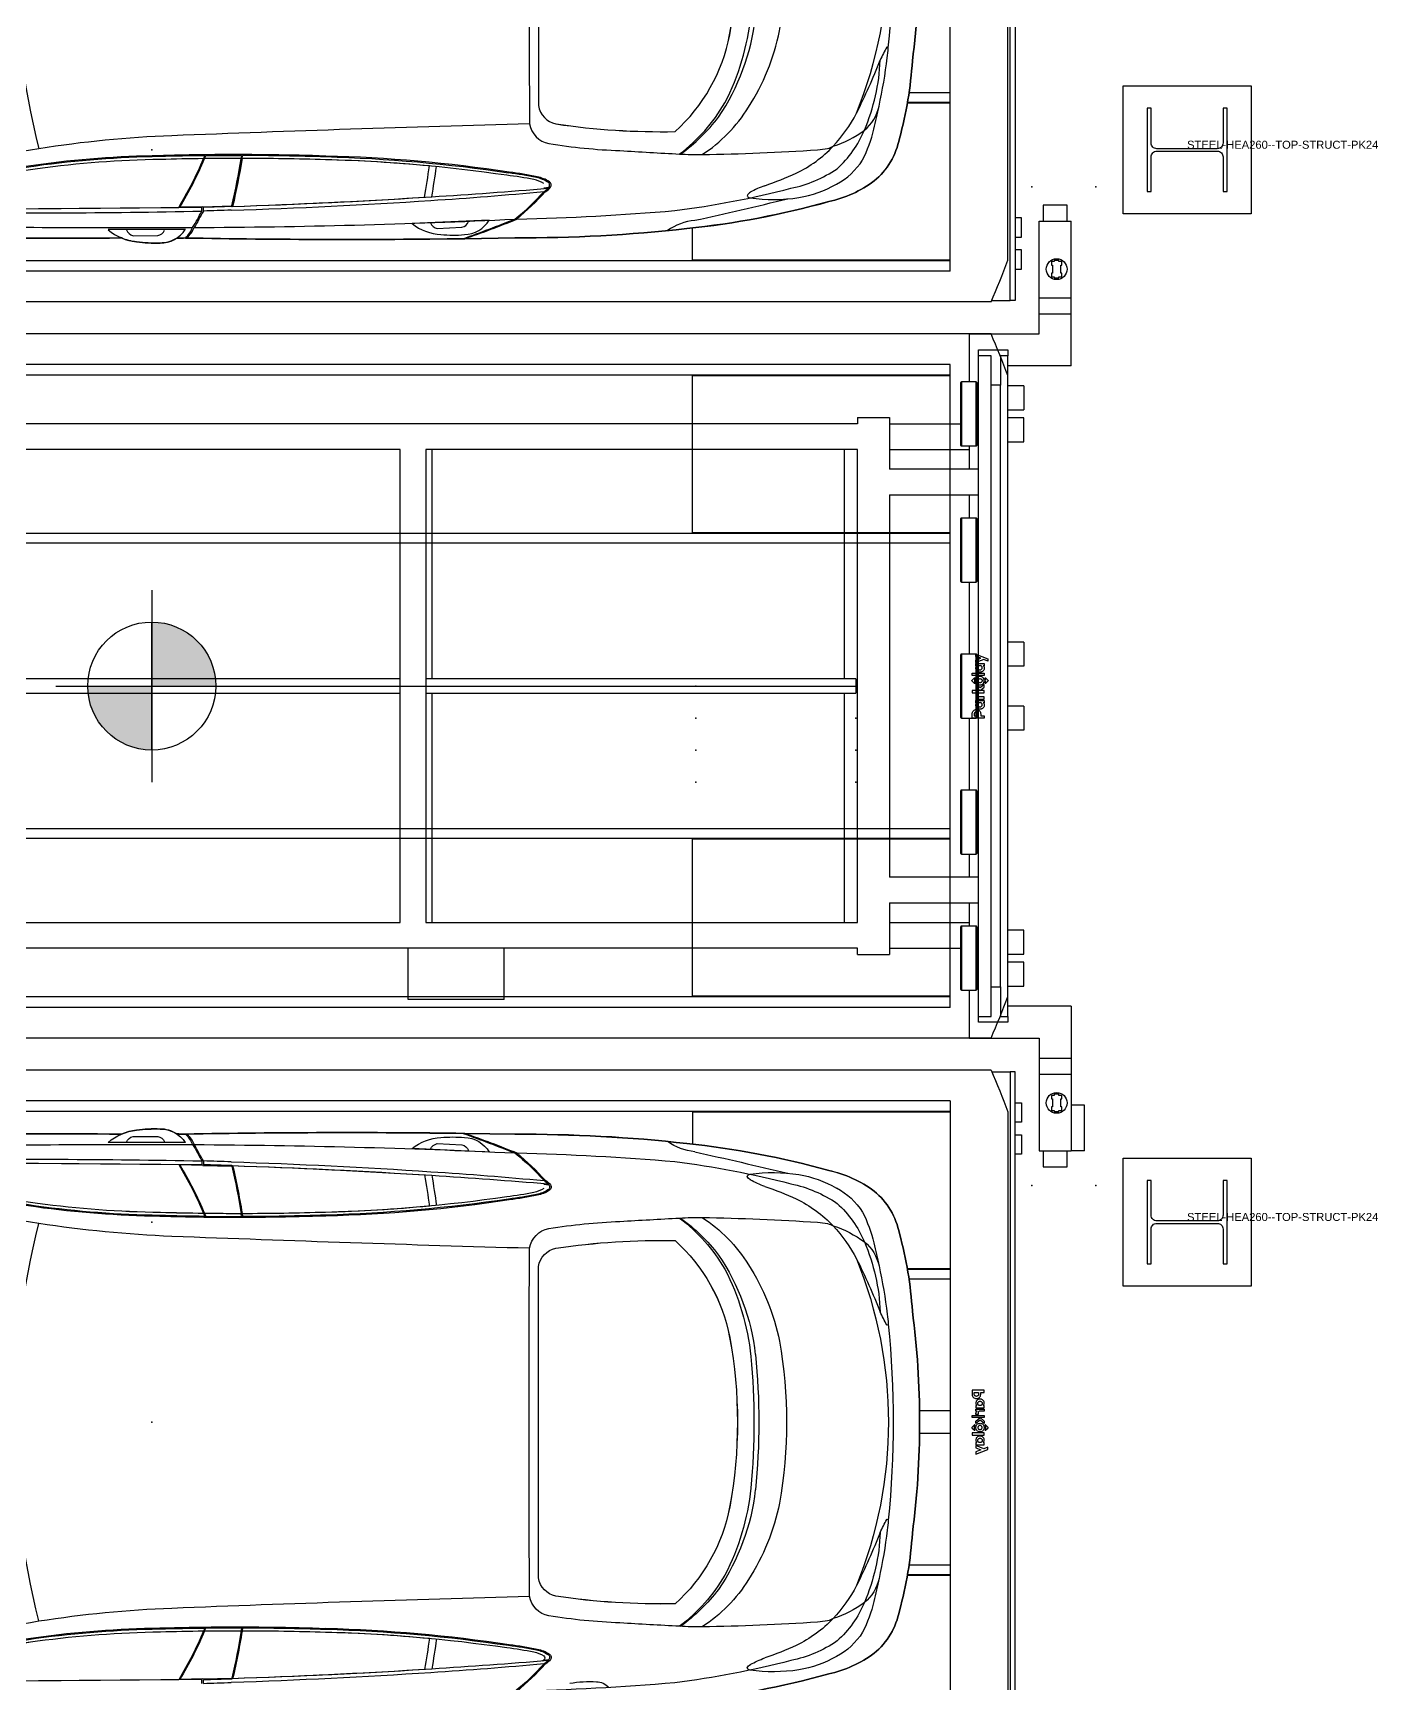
# Model space of a CAD drawing. Header units: millimetres. Extents: x 1310 to 4737, y 978 to 6132.
# Drawn here: x 3483 to 3903, y 3164 to 3679 of the extents above; entities that cross this region are included whole.
import ezdxf

# ---------------------------------------------------------------- set-up
doc = ezdxf.new("R2010")
doc.units = ezdxf.units.MM
doc.linetypes.add('PHANTOM', pattern=[12.7, 6.35, -1.27, 1.27, -1.27, 1.27, -1.27])
for name, color, linetype in [('PK24-LOGO', 7, 'Continuous'), ('PK24E', 7, 'Continuous'), ('PK24E-COMP-CAR', 7, 'Continuous'), ('PK24E-STRUCT-STEEL', 254, 'Continuous'), ('PKE24E-HIDDEN', 7, 'Continuous'), ('TEMEL', 3, 'Continuous')]:
    doc.layers.add(name, color=color, linetype=linetype)
for name, color, linetype, true_color in [('PK24E-COMP-PALLET', 132, 'Continuous', 0x00b7c8), ('PK24E-HELPER', 253, 'PHANTOM', 0xa1a1a1), ('PK24E-SYS-LIFT', 31, 'Continuous', 0xffcc5a), ('PK24E-SYS-SHELF', 31, 'Continuous', 0xffcc5a)]:
    doc.layers.add(name, color=color, linetype=linetype, true_color=true_color)
doc.styles.get("Standard").update_dxf_attribs({"font": 'arial.ttf'})

# ---------------------------------------------------------------- blocks, each defined once
blk = doc.blocks.new('STEEL-HEA260--TOP-STRUCT-PK24')
at = {"layer": 'PK24E-STRUCT-STEEL', "color": 8, "true_color": 0x808080}
blk.add_lwpolyline([(11.25, 13), (11.25, 2.175, -0.4142136), (9.45, 0.375), (-9.45, 0.375, -0.4142136), (-11.25, 2.175), (-11.25, 13), (-12.5, 13), (-12.5, -13), (-11.25, -13), (-11.25, -2.175, -0.4142136), (-9.45, -0.375), (9.45, -0.375, -0.4142136), (11.25, -2.175), (11.25, -13), (12.5, -13), (12.5, 13)], format="xyb", close=True, dxfattribs=at)
at = {"layer": 'PKE24E-HIDDEN'}
blk.add_attdef('COMP_TYPE', (0, 0.375), '', height=2.5, dxfattribs=at)
blk = doc.blocks.new('STEEL-HEA260-WPLATE-TOP-STRUCT-PK24')
at = {"layer": 'PK24E-STRUCT-STEEL', "color": 8, "true_color": 0x808080}
blk.add_lwpolyline([(-20, 20), (20, 20), (20, -20), (-20, -20)], close=True, dxfattribs=at)
blk.add_blockref('STEEL-HEA260--TOP-STRUCT-PK24', (0, 0)).add_auto_attribs({'COMP_TYPE': 'STEEL-HEA260--TOP-STRUCT-PK24'})
blk = doc.blocks.new('ELIFT-COLUMNS--TOP-COMP-PKE24')
for p in [(-306.5, 167.5), (323.5, 167.5), (-306.5, -167.5), (323.5, -167.5)]:
    blk.add_blockref('STEEL-HEA260-WPLATE-TOP-STRUCT-PK24', p)
blk = doc.blocks.new('ELIFT---TOP-COMP-PKE24')
blk.add_point((0, 0))
at = {"layer": 'PK24E-HELPER'}
for p in [(0, 167.5), (0, -167.5)]:
    blk.add_point(p, dxfattribs=at)
at = {"layer": 'PK24E-SYS-LIFT', "linetype": 'Continuous', "lineweight": 25}
for p, q in [((278.5, 150.25), (278.5, 145.25)), ((286, 150.25), (278.5, 150.25)), ((286, 145.25), (286, 150.25)), ((277.25, 121.25), (277.25, 145.25)), ((277.25, 145.25), (287.25, 145.25)), ((287.25, 121.25), (287.25, 145.25)), ((282.02, 132.62), (281.1, 132.62)), ((281.1, 132.62), (281.1, 131.52)), ((281.1, 131.52), (281.48, 131.52)), ((281.1, 128.98), (281.1, 127.88)), ((281.48, 128.98), (281.1, 128.98)), ((281.48, 131.52), (281.48, 128.98)), ((282.02, 132.95), (282.02, 132.62)), ((283.48, 132.95), (282.02, 132.95)), ((283.48, 132.62), (283.48, 132.95)), ((284.4, 132.62), (283.48, 132.62)), ((284.02, 131.52), (284.4, 131.52)), ((284.02, 128.98), (284.02, 131.52)), ((284.4, 128.98), (284.02, 128.98)), ((284.4, 131.52), (284.4, 132.62)), ((284.4, 127.88), (284.4, 128.98)), ((281.1, 127.88), (282.02, 127.88)), ((282.02, 127.88), (282.02, 127.55)), ((282.02, 127.55), (283.48, 127.55)), ((283.48, 127.88), (284.4, 127.88)), ((283.48, 127.55), (283.48, 127.88)), ((277.25, 121.25), (287.25, 121.25)), ((277.25, 116.25), (277.25, 121.25)), ((287.25, 116.25), (287.25, 121.25)), ((277.25, 116.25), (287.25, 116.25)), ((277.25, 110), (277.25, 116.25)), ((287.25, 100), (287.25, 116.25)), ((255.5, 95), (255.5, 110)), ((255.5, 110), (277.25, 110)), ((258.3, 103.22), (258.3, 105)), ((258.3, 105), (267.5, 105)), ((262.25, 103.22), (258.3, 103.22)), ((258.3, -103.22), (258.3, 103.22)), ((262.25, 94), (262.25, 103.22)), ((267.5, 103.22), (265.25, 103.22)), ((265.25, 103.22), (265.25, 94)), ((267.5, 105), (267.5, 103.22)), ((267.5, -103.22), (267.5, 103.22)), ((287.25, 100), (267.5, 100)), ((252.8, 75.2), (252.8, 94.8)), ((257.6, 95), (253, 95)), ((253, 95), (253, 75)), ((257.6, 75), (257.6, 95)), ((257.8, 94.8), (257.8, 75.2)), ((265.25, 94), (262.25, 94)), ((262.25, -94), (262.25, 94)), ((265.25, -94), (265.25, 94)), ((272.5, 93.75), (267.5, 93.75)), ((272.5, 93.75), (272.5, 86.25)), ((258.3, 88), (257.8, 88)), ((220.5, 83.9), (220.5, 81.9)), ((220.5, 83.9), (230.5, 83.9)), ((230.5, 83.9), (230.5, 67.75)), ((267.5, 86.25), (272.5, 86.25)), ((272.5, 83.75), (267.5, 83.75)), ((272.5, 76.25), (272.5, 83.75)), ((220.5, 81.9), (-220.5, 81.9)), ((230.5, 81.9), (252.8, 81.9)), ((257.8, 82), (258.3, 82)), ((77.6, 73.9), (-77.6, 73.9)), ((77.6, -73.9), (77.6, 73.9)), ((220.5, 73.9), (85.6, 73.9)), ((85.6, 73.9), (85.6, -73.9)), ((87.6, 2.25), (87.6, 73.9)), ((216.5, 2.25), (216.5, 73.9)), ((220.5, -73.9), (220.5, 73.9)), ((230.5, 73.9), (255.5, 73.9)), ((253, 75), (257.6, 75)), ((255.5, 67.75), (255.5, 75)), ((267.5, 76.25), (272.5, 76.25)), ((258.3, 67.75), (230.5, 67.75)), ((230.5, 59.75), (258.3, 59.75)), ((230.5, 59.75), (230.5, -59.75)), ((255.5, 52.5), (255.5, 59.75)), ((252.8, 32.7), (252.8, 52.3)), ((257.6, 52.5), (253, 52.5)), ((253, 52.5), (253, 32.5)), ((257.6, 32.5), (257.6, 52.5)), ((257.8, 52.3), (257.8, 32.7)), ((258.3, 45.5), (257.8, 45.5)), ((257.8, 39.5), (258.3, 39.5)), ((253, 32.5), (257.6, 32.5)), ((255.5, 10), (255.5, 32.5)), ((272.5, 13.75), (267.5, 13.75)), ((272.5, 13.75), (272.5, 6.25)), ((252.8, -9.8), (252.8, 9.8)), ((257.6, 10), (253, 10)), ((253, 10), (253, -10)), ((257.6, -10), (257.6, 10)), ((257.8, 9.8), (257.8, -9.8)), ((272.5, 6.25), (267.5, 6.25)), ((77.6, 2.25), (-77.6, 2.25)), ((220, 2.25), (85.6, 2.25)), ((220, 2.25), (220, -2.25)), ((258.3, 3), (257.8, 3)), ((-77.6, -2.25), (77.6, -2.25)), ((85.6, -2.25), (220, -2.25)), ((87.6, -73.9), (87.6, -2.25)), ((216.5, -73.9), (216.5, -2.25)), ((257.8, -3), (258.3, -3)), ((253, -10), (257.6, -10)), ((255.5, -32.5), (255.5, -10)), ((272.5, -6.25), (267.5, -6.25)), ((272.5, -6.25), (272.5, -13.75)), ((272.5, -13.75), (267.5, -13.75)), ((252.8, -52.3), (252.8, -32.7)), ((257.6, -32.5), (253, -32.5)), ((253, -32.5), (253, -52.5)), ((257.6, -52.5), (257.6, -32.5)), ((257.8, -32.7), (257.8, -52.3)), ((258.3, -39.5), (257.8, -39.5)), ((257.8, -45.5), (258.3, -45.5)), ((253, -52.5), (257.6, -52.5)), ((255.5, -59.75), (255.5, -52.5)), ((258.3, -59.75), (230.5, -59.75)), ((230.5, -67.75), (258.3, -67.75)), ((230.5, -67.75), (230.5, -83.9)), ((255.5, -75), (255.5, -67.75)), ((-77.6, -73.9), (77.6, -73.9)), ((85.6, -73.9), (220.5, -73.9)), ((230.5, -73.9), (255.5, -73.9)), ((252.8, -94.8), (252.8, -75.2)), ((257.6, -75), (253, -75)), ((253, -75), (253, -95)), ((257.6, -95), (257.6, -75)), ((257.8, -75.2), (257.8, -94.8)), ((272.5, -76.25), (267.5, -76.25)), ((272.5, -83.75), (272.5, -76.25)), ((220.5, -81.9), (-220.5, -81.9)), ((80.1, -97.9), (80.1, -81.9)), ((110.1, -97.9), (110.1, -81.9)), ((220.5, -83.9), (220.5, -81.9)), ((230.5, -81.9), (252.8, -81.9)), ((258.3, -82), (257.8, -82)), ((220.5, -83.9), (230.5, -83.9)), ((267.5, -83.75), (272.5, -83.75)), ((272.5, -86.25), (267.5, -86.25)), ((272.5, -93.75), (272.5, -86.25)), ((257.8, -88), (258.3, -88)), ((110.1, -97.9), (80.1, -97.9)), ((253, -95), (257.6, -95)), ((255.5, -110), (255.5, -95)), ((262.25, -94), (265.25, -94)), ((262.25, -103.22), (262.25, -94)), ((265.25, -94), (265.25, -103.22)), ((267.5, -93.75), (272.5, -93.75)), ((287.25, -100), (267.5, -100)), ((287.25, -100), (287.25, -116.25)), ((258.3, -105), (258.3, -103.22)), ((258.3, -103.22), (262.25, -103.22)), ((267.5, -105), (258.3, -105)), ((265.25, -103.22), (267.5, -103.22)), ((267.5, -103.22), (267.5, -105)), ((255.5, -110), (277.25, -110)), ((277.25, -110), (277.25, -116.25)), ((277.25, -116.25), (287.25, -116.25)), ((277.25, -116.25), (277.25, -121.25)), ((287.25, -116.25), (287.25, -121.25)), ((277.25, -121.25), (287.25, -121.25)), ((277.25, -121.25), (277.25, -145.25)), ((287.25, -121.25), (287.25, -145.25)), ((281.1, -127.88), (281.1, -128.98)), ((282.02, -127.88), (281.1, -127.88)), ((282.02, -127.55), (282.02, -127.88)), ((283.48, -127.55), (282.02, -127.55)), ((283.48, -127.88), (283.48, -127.55)), ((284.4, -127.88), (283.48, -127.88)), ((284.4, -128.98), (284.4, -127.88)), ((281.1, -128.98), (281.48, -128.98)), ((281.1, -131.52), (281.1, -132.62)), ((281.48, -131.52), (281.1, -131.52)), ((281.1, -132.62), (282.02, -132.62)), ((281.48, -128.98), (281.48, -131.52)), ((282.02, -132.62), (282.02, -132.95)), ((282.02, -132.95), (283.48, -132.95)), ((283.48, -132.62), (284.4, -132.62)), ((283.48, -132.95), (283.48, -132.62)), ((284.02, -128.98), (284.4, -128.98)), ((284.02, -131.52), (284.02, -128.98)), ((284.4, -131.52), (284.02, -131.52)), ((284.4, -132.62), (284.4, -131.52)), ((291.45, -131), (287.25, -131)), ((291.45, -145.25), (291.45, -131)), ((277.25, -145.25), (287.25, -145.25)), ((278.5, -145.25), (278.5, -150.25)), ((286, -150.25), (286, -145.25)), ((291.45, -145.25), (287.25, -145.25)), ((278.5, -150.25), (282.9, -150.25)), ((282.9, -150.25), (286, -150.25))]:
    blk.add_line(p, q, dxfattribs=at)
for centre in [(282.75, 130.25), (282.75, -130.25)]:
    blk.add_circle(centre, 3.25, dxfattribs=at)
for centre, start, end in [((253, 94.8), 90, 180), ((257.6, 94.8), 0, 90), ((253, 75.2), 180, 270), ((257.6, 75.2), 270, 0), ((253, 52.3), 90, 180), ((257.6, 52.3), 0, 90), ((253, 32.7), 180, 270), ((257.6, 32.7), 270, 0), ((253, 9.8), 90, 180), ((257.6, 9.8), 0, 90), ((253, -9.8), 180, 270), ((257.6, -9.8), 270, 0), ((253, -32.7), 90, 180), ((257.6, -32.7), 0, 90), ((253, -52.3), 180, 270), ((257.6, -52.3), 270, 0), ((253, -75.2), 90, 180), ((257.6, -75.2), 0, 90), ((253, -94.8), 180, 270), ((257.6, -94.8), 270, 0)]:
    blk.add_arc(centre, 0.2, start, end, dxfattribs=at)
blk.add_blockref('ELIFT-COLUMNS--TOP-COMP-PKE24', (0, 0))
blk = doc.blocks.new('LOGO----DECOR-PK24')
at = {"layer": 'PK24-LOGO'}
for p, q in [((-10, 2.13), (-8.71, 2.13)), ((-10, -1.62), (-10, 2.13)), ((-9.29, 1.47), (-9.29, 0.11)), ((-8.76, 1.47), (-9.29, 1.47)), ((-9.29, 0.11), (-8.76, 0.11)), ((-8.61, 1.46), (-8.76, 1.47)), ((-8.76, 0.11), (-8.61, 0.13)), ((-8.71, 2.13), (-8.43, 2.11)), ((-8.48, 1.42), (-8.61, 1.46)), ((-8.61, 0.13), (-8.48, 0.17)), ((-8.36, 1.35), (-8.48, 1.42)), ((-8.48, 0.17), (-8.36, 0.23)), ((-8.43, 2.11), (-8.3, 2.07)), ((-8.26, 1.27), (-8.36, 1.35)), ((-8.36, 0.23), (-8.26, 0.31)), ((-8.3, 2.07), (-8.17, 2.03)), ((-8.19, 1.17), (-8.26, 1.27)), ((-8.26, 0.31), (-8.19, 0.41)), ((-8.13, 1.05), (-8.19, 1.17)), ((-8.19, 0.41), (-8.13, 0.53)), ((-8.17, 2.03), (-7.94, 1.9)), ((-8.09, 0.93), (-8.13, 1.05)), ((-8.13, 0.53), (-8.09, 0.66)), ((-8.08, 0.79), (-8.09, 0.93)), ((-8.09, 0.66), (-8.08, 0.79)), ((-7.94, 1.9), (-7.74, 1.74)), ((-7.74, 1.74), (-7.58, 1.55)), ((-7.58, 0.04), (-7.74, -0.16)), ((-7.58, 1.55), (-7.46, 1.32)), ((-7.46, 0.27), (-7.58, 0.04)), ((-7.46, 1.32), (-7.38, 1.06)), ((-7.38, 0.52), (-7.46, 0.27)), ((-7.38, 1.06), (-7.36, 0.79)), ((-7.36, 0.79), (-7.38, 0.52)), ((-7.19, -0.02), (-7.16, 0.13)), ((-7.16, 0.13), (-7.11, 0.26)), ((-7.11, 0.26), (-6.98, 0.49)), ((-6.98, 0.49), (-6.82, 0.68)), ((-6.82, 0.68), (-6.62, 0.82)), ((-6.62, 0.82), (-6.41, 0.92)), ((-6.42, 0.06), (-6.48, -0.05)), ((-6.33, 0.17), (-6.42, 0.06)), ((-6.41, 0.92), (-6.19, 0.98)), ((-6.23, 0.25), (-6.33, 0.17)), ((-6.11, 0.31), (-6.23, 0.25)), ((-6.19, 0.98), (-5.97, 1)), ((-5.98, 0.35), (-6.11, 0.31)), ((-5.84, 0.36), (-5.98, 0.35)), ((-5.97, 1), (-5.74, 0.98)), ((-5.71, 0.35), (-5.84, 0.36)), ((-5.74, 0.98), (-5.53, 0.92)), ((-5.58, 0.31), (-5.71, 0.35)), ((-5.47, 0.24), (-5.58, 0.31)), ((-5.53, 0.92), (-5.35, 0.82)), ((-5.37, 0.16), (-5.47, 0.24)), ((-5.29, 0.06), (-5.37, 0.16)), ((-5.35, 0.82), (-5.21, 0.7)), ((-5.23, -0.06), (-5.29, 0.06)), ((-5.21, 0.7), (-5.21, 0.95)), ((-5.21, 0.95), (-4.5, 0.95)), ((-4.5, 0.95), (-4.5, -1.62)), ((-3.41, 0.95), (-4.11, 0.95)), ((-4.11, 0.95), (-4.11, -1.62)), ((-3.41, 0.53), (-3.41, 0.95)), ((-3.36, 0.62), (-3.41, 0.53)), ((-3.37, -0.03), (-3.32, 0.06)), ((-3.29, 0.71), (-3.36, 0.62)), ((-3.32, 0.06), (-3.26, 0.13)), ((-3.22, 0.78), (-3.29, 0.71)), ((-3.26, 0.13), (-3.19, 0.19)), ((-3.14, 0.84), (-3.22, 0.78)), ((-3.19, 0.19), (-3.11, 0.23)), ((-3.05, 0.89), (-3.14, 0.84)), ((-3.11, 0.23), (-3.02, 0.26)), ((-2.94, 0.92), (-3.05, 0.89)), ((-3.02, 0.26), (-2.92, 0.27)), ((-2.83, 0.94), (-2.94, 0.92)), ((-2.92, 0.27), (-2.42, 0.27)), ((-2.7, 0.95), (-2.83, 0.94)), ((-2.42, 0.95), (-2.7, 0.95)), ((-2.42, 0.27), (-2.42, 0.95)), ((-1.42, 2.13), (-2.13, 2.13)), ((-2.13, 2.13), (-2.13, -1.62)), ((-1.42, -1.62), (-1.42, 2.13)), ((-0.37, 0.95), (-1.42, -0.33)), ((-0.61, -0.33), (0.44, 0.95)), ((0.44, 0.95), (-0.37, 0.95)), ((0.44, 0.19), (0.36, -0.06)), ((0.56, 0.41), (0.44, 0.19)), ((0.72, 0.61), (0.56, 0.41)), ((0.92, 0.77), (0.72, 0.61)), ((0.77, 1.32), (0.79, 1.37)), ((0.78, 1.26), (0.77, 1.32)), ((0.81, 1.24), (0.78, 1.26)), ((0.79, 1.37), (1.61, 2.19)), ((0.85, 1.23), (0.81, 1.24)), ((0.89, 1.24), (0.85, 1.23)), ((1.07, 1.32), (0.89, 1.24)), ((1.15, 0.9), (0.92, 0.77)), ((1.27, 1.37), (1.07, 1.32)), ((1.07, -0.08), (1.13, 0.03)), ((1.13, 0.03), (1.21, 0.12)), ((1.4, 0.98), (1.15, 0.9)), ((1.21, 0.12), (1.3, 0.2)), ((1.46, 1.41), (1.27, 1.37)), ((1.3, 0.2), (1.41, 0.26)), ((1.67, 1), (1.4, 0.98)), ((1.41, 0.26), (1.54, 0.3)), ((1.67, 1.42), (1.46, 1.41)), ((1.54, 0.3), (1.67, 0.31)), ((1.61, 2.19), (1.67, 2.21)), ((1.67, 2.21), (1.73, 2.19)), ((1.87, 1.41), (1.67, 1.42)), ((1.94, 0.98), (1.67, 1)), ((1.67, 0.31), (1.8, 0.3)), ((1.73, 2.19), (2.54, 1.37)), ((1.8, 0.3), (1.92, 0.26)), ((2.07, 1.37), (1.87, 1.41)), ((1.92, 0.26), (2.03, 0.2)), ((2.19, 0.9), (1.94, 0.98)), ((2.03, 0.2), (2.13, 0.12)), ((2.26, 1.32), (2.07, 1.37)), ((2.13, 0.12), (2.2, 0.03)), ((2.41, 0.77), (2.19, 0.9)), ((2.2, 0.03), (2.26, -0.08)), ((2.45, 1.24), (2.26, 1.32)), ((2.61, 0.61), (2.41, 0.77)), ((2.48, 1.23), (2.45, 1.24)), ((2.52, 1.24), (2.48, 1.23)), ((2.55, 1.26), (2.52, 1.24)), ((2.54, 1.37), (2.57, 1.32)), ((2.57, 1.32), (2.55, 1.26)), ((2.78, 0.41), (2.61, 0.61)), ((2.9, 0.19), (2.78, 0.41)), ((2.98, -0.06), (2.9, 0.19)), ((3.31, 2.13), (4.01, 2.13)), ((3.31, -1.62), (3.31, 2.13)), ((4.01, 2.13), (4.01, -1.62)), ((4.37, -0.02), (4.4, 0.13)), ((4.4, 0.13), (4.45, 0.26)), ((4.45, 0.26), (4.58, 0.49)), ((4.58, 0.49), (4.74, 0.68)), ((4.74, 0.68), (4.93, 0.82)), ((4.93, 0.82), (5.15, 0.92)), ((5.14, 0.06), (5.08, -0.05)), ((5.23, 0.17), (5.14, 0.06)), ((5.15, 0.92), (5.37, 0.98)), ((5.33, 0.25), (5.23, 0.17)), ((5.45, 0.31), (5.33, 0.25)), ((5.37, 0.98), (5.59, 1)), ((5.58, 0.35), (5.45, 0.31)), ((5.72, 0.36), (5.58, 0.35)), ((5.59, 1), (5.82, 0.98)), ((5.85, 0.35), (5.72, 0.36)), ((5.82, 0.98), (6.03, 0.92)), ((5.98, 0.31), (5.85, 0.35)), ((6.09, 0.24), (5.98, 0.31)), ((6.03, 0.92), (6.21, 0.82)), ((6.19, 0.16), (6.09, 0.24)), ((6.27, 0.06), (6.19, 0.16)), ((6.21, 0.82), (6.35, 0.7)), ((6.32, -0.06), (6.27, 0.06)), ((6.35, 0.7), (6.35, 0.95)), ((6.35, 0.95), (7.06, 0.95)), ((7.06, 0.95), (7.06, -1.62)), ((8.33, -1.51), (7.31, 0.95)), ((7.31, 0.95), (8.05, 0.95)), ((8.05, 0.95), (8.68, -0.63)), ((10, 0.95), (8.51, -2.81)), ((8.68, -0.63), (9.27, 0.95)), ((9.27, 0.95), (10, 0.95)), ((-9.29, -1.62), (-10, -1.62)), ((-8.71, -0.55), (-9.29, -0.55)), ((-9.29, -0.55), (-9.29, -1.62)), ((-8.43, -0.52), (-8.71, -0.55)), ((-8.3, -0.49), (-8.43, -0.52)), ((-8.17, -0.44), (-8.3, -0.49)), ((-7.94, -0.32), (-8.17, -0.44)), ((-7.74, -0.16), (-7.94, -0.32)), ((-7.22, -0.33), (-7.21, -0.17)), ((-7.21, -0.5), (-7.22, -0.33)), ((-7.21, -0.17), (-7.19, -0.02)), ((-7.19, -0.65), (-7.21, -0.5)), ((-7.16, -0.79), (-7.19, -0.65)), ((-7.1, -0.92), (-7.16, -0.79)), ((-6.97, -1.15), (-7.1, -0.92)), ((-6.81, -1.34), (-6.97, -1.15)), ((-6.62, -1.48), (-6.81, -1.34)), ((-6.41, -1.59), (-6.62, -1.48)), ((-6.52, -0.18), (-6.53, -0.33)), ((-6.53, -0.33), (-6.52, -0.47)), ((-6.48, -0.05), (-6.52, -0.18)), ((-6.52, -0.47), (-6.48, -0.6)), ((-6.48, -0.6), (-6.42, -0.72)), ((-6.42, -0.72), (-6.33, -0.82)), ((-6.19, -1.65), (-6.41, -1.59)), ((-6.33, -0.82), (-6.23, -0.9)), ((-6.23, -0.9), (-6.11, -0.97)), ((-5.98, -1.67), (-6.19, -1.65)), ((-6.11, -0.97), (-5.98, -1.01)), ((-5.98, -1.01), (-5.84, -1.02)), ((-5.74, -1.65), (-5.98, -1.67)), ((-5.84, -1.02), (-5.71, -1.01)), ((-5.53, -1.57), (-5.74, -1.65)), ((-5.71, -1.01), (-5.58, -0.97)), ((-5.58, -0.97), (-5.47, -0.9)), ((-5.35, -1.47), (-5.53, -1.57)), ((-5.47, -0.9), (-5.37, -0.82)), ((-5.37, -0.82), (-5.29, -0.72)), ((-5.21, -1.33), (-5.35, -1.47)), ((-5.29, -0.72), (-5.23, -0.6)), ((-5.2, -0.19), (-5.23, -0.06)), ((-5.23, -0.6), (-5.2, -0.47)), ((-5.21, -1.62), (-5.21, -1.33)), ((-5.21, -1.33), (-5.21, -1.33)), ((-4.5, -1.62), (-5.21, -1.62)), ((-5.19, -0.33), (-5.2, -0.19)), ((-5.2, -0.47), (-5.19, -0.33)), ((-4.11, -1.62), (-3.41, -1.62)), ((-3.41, -0.21), (-3.4, -0.12)), ((-3.41, -1.62), (-3.41, -0.21)), ((-3.4, -0.12), (-3.37, -0.03)), ((-2.13, -1.62), (-1.42, -1.62)), ((-1.42, -0.33), (-0.37, -1.62)), ((0.44, -1.62), (-0.61, -0.33)), ((-0.37, -1.62), (0.44, -1.62)), ((0.36, -0.06), (0.33, -0.33)), ((0.33, -0.33), (0.36, -0.6)), ((0.36, -0.6), (0.44, -0.85)), ((0.44, -0.85), (0.56, -1.08)), ((0.56, -1.08), (0.72, -1.28)), ((0.72, -1.28), (0.92, -1.44)), ((0.77, -1.98), (0.78, -1.93)), ((0.79, -2.04), (0.77, -1.98)), ((0.78, -1.93), (0.81, -1.9)), ((1.61, -2.85), (0.79, -2.04)), ((0.81, -1.9), (0.85, -1.89)), ((0.85, -1.89), (0.89, -1.9)), ((0.89, -1.9), (1.07, -1.98)), ((0.92, -1.44), (1.15, -1.56)), ((1.02, -0.33), (1.03, -0.2)), ((1.03, -0.46), (1.02, -0.33)), ((1.03, -0.2), (1.07, -0.08)), ((1.07, -0.59), (1.03, -0.46)), ((1.13, -0.7), (1.07, -0.59)), ((1.07, -1.98), (1.27, -2.04)), ((1.21, -0.79), (1.13, -0.7)), ((1.15, -1.56), (1.4, -1.64)), ((1.3, -0.87), (1.21, -0.79)), ((1.27, -2.04), (1.46, -2.07)), ((1.41, -0.93), (1.3, -0.87)), ((1.4, -1.64), (1.67, -1.67)), ((1.54, -0.97), (1.41, -0.93)), ((1.46, -2.07), (1.67, -2.09)), ((1.67, -0.98), (1.54, -0.97)), ((1.67, -2.88), (1.61, -2.85)), ((1.8, -0.97), (1.67, -0.98)), ((1.67, -1.67), (1.94, -1.64)), ((1.67, -2.09), (1.87, -2.07)), ((1.73, -2.85), (1.67, -2.88)), ((2.54, -2.04), (1.73, -2.85)), ((1.92, -0.93), (1.8, -0.97)), ((1.87, -2.07), (2.07, -2.04)), ((2.03, -0.87), (1.92, -0.93)), ((1.94, -1.64), (2.19, -1.56)), ((2.13, -0.79), (2.03, -0.87)), ((2.07, -2.04), (2.26, -1.98)), ((2.2, -0.7), (2.13, -0.79)), ((2.19, -1.56), (2.41, -1.44)), ((2.26, -0.59), (2.2, -0.7)), ((2.26, -0.08), (2.3, -0.2)), ((2.3, -0.46), (2.26, -0.59)), ((2.26, -1.98), (2.45, -1.9)), ((2.3, -0.2), (2.31, -0.33)), ((2.31, -0.33), (2.3, -0.46)), ((2.41, -1.44), (2.61, -1.28)), ((2.45, -1.9), (2.48, -1.89)), ((2.48, -1.89), (2.52, -1.9)), ((2.52, -1.9), (2.55, -1.93)), ((2.57, -1.98), (2.54, -2.04)), ((2.55, -1.93), (2.57, -1.98)), ((2.61, -1.28), (2.78, -1.08)), ((2.78, -1.08), (2.9, -0.85)), ((2.9, -0.85), (2.98, -0.6)), ((3, -0.33), (2.98, -0.06)), ((2.98, -0.6), (3, -0.33)), ((4.01, -1.62), (3.31, -1.62)), ((4.34, -0.17), (4.37, -0.02)), ((4.34, -0.33), (4.34, -0.17)), ((4.34, -0.5), (4.34, -0.33)), ((4.37, -0.65), (4.34, -0.5)), ((4.4, -0.79), (4.37, -0.65)), ((4.46, -0.92), (4.4, -0.79)), ((4.59, -1.15), (4.46, -0.92)), ((4.75, -1.34), (4.59, -1.15)), ((4.94, -1.48), (4.75, -1.34)), ((5.15, -1.59), (4.94, -1.48)), ((5.04, -0.18), (5.03, -0.33)), ((5.03, -0.33), (5.04, -0.47)), ((5.08, -0.05), (5.04, -0.18)), ((5.04, -0.47), (5.08, -0.6)), ((5.08, -0.6), (5.14, -0.72)), ((5.14, -0.72), (5.23, -0.82)), ((5.37, -1.65), (5.15, -1.59)), ((5.23, -0.82), (5.33, -0.9)), ((5.33, -0.9), (5.45, -0.97)), ((5.58, -1.67), (5.37, -1.65)), ((5.45, -0.97), (5.58, -1.01)), ((5.58, -1.01), (5.72, -1.02)), ((5.81, -1.65), (5.58, -1.67)), ((5.72, -1.02), (5.85, -1.01)), ((6.03, -1.57), (5.81, -1.65)), ((5.85, -1.01), (5.98, -0.97)), ((5.98, -0.97), (6.09, -0.9)), ((6.21, -1.47), (6.03, -1.57)), ((6.09, -0.9), (6.19, -0.82)), ((6.19, -0.82), (6.27, -0.72)), ((6.35, -1.33), (6.21, -1.47)), ((6.27, -0.72), (6.32, -0.6)), ((6.36, -0.19), (6.32, -0.06)), ((6.32, -0.6), (6.36, -0.47)), ((6.35, -1.62), (6.35, -1.33)), ((6.35, -1.33), (6.35, -1.33)), ((7.06, -1.62), (6.35, -1.62)), ((6.37, -0.33), (6.36, -0.19)), ((6.36, -0.47), (6.37, -0.33)), ((7.8, -2.81), (8.33, -1.51)), ((8.51, -2.81), (7.8, -2.81))]:
    blk.add_line(p, q, dxfattribs=at)
blk = doc.blocks.new('*U7')
at = {"layer": 'PK24E-COMP-PALLET'}
for p, q in [((262.27, 110), (-262.27, 110)), ((249.45, 100.42), (-249.45, 100.42)), ((249.45, -100.42), (249.45, 100.42)), ((249.45, 97.11), (-249.45, 97.11)), ((168.92, 47.89), (168.92, 96.89)), ((249.45, 96.89), (168.92, 96.89)), ((267.5, -96.99), (267.5, 96.99)), ((249.45, 47.67), (-249.45, 47.67)), ((249.45, 47.89), (168.92, 47.89)), ((249.45, 44.65), (-249.45, 44.65)), ((249.45, -44.65), (-249.45, -44.65)), ((249.45, -47.67), (-249.45, -47.67)), ((168.92, -96.89), (168.92, -47.89)), ((249.45, -47.89), (168.92, -47.89)), ((249.45, -97.11), (-249.45, -97.11)), ((249.45, -96.89), (168.92, -96.89)), ((249.45, -100.42), (-249.45, -100.42)), ((262.27, -110), (-262.27, -110))]:
    blk.add_line(p, q, dxfattribs=at)
for start, end in [(20.4566, 23.3531), (336.6469, 339.5434)]:
    blk.add_arc((7.5, 0), 277.5, start, end, dxfattribs=at)
at = {"layer": 'PK24E-HELPER'}
blk.add_point((0, 0), dxfattribs=at)
at = {"linetype": 'Continuous', "rotation": 90}
blk.add_blockref('LOGO----DECOR-PK24', (258.48, 0), dxfattribs=at)
blk = doc.blocks.new('ELIFT---TOP-SYS-PKE24')
blk.add_blockref('ELIFT---TOP-COMP-PKE24', (0, 0))
at = {"layer": 'PK24E'}
blk.add_blockref('*U7', (0, 0), dxfattribs=at)
blk = doc.blocks.new('SEDAN---TOP-COMP-PKE24')
at = {"layer": 'PK24E-COMP-CAR'}
for p, q in [((15.63, 80.44), (-65.09, 81.1)), ((16.01, 80.23), (8.78, 80.42)), ((15.63, 81.62), (15.63, 80.46)), ((16.01, 80.23), (25.03, 79.95)), ((16.15, 81.61), (16.15, 80.46)), ((122.48, 74.33), (122.11, 74.63)), ((122.48, 74.33), (124.09, 74.18)), ((123.8, 74.5), (124.09, 74.18)), ((16.52, 65.21), (16.91, 64.26)), ((16.91, 64.26), (28.03, 64.26)), ((28.03, 64.26), (27.9, 65.14)), ((120.81, 48.65), (120.81, -48.65)), ((16.52, -65.21), (16.91, -64.26)), ((16.91, -64.26), (28.03, -64.26)), ((28.03, -64.26), (27.9, -65.14)), ((122.48, -74.33), (124.09, -74.18)), ((123.8, -74.5), (124.09, -74.18)), ((15.63, -80.44), (-65.09, -81.1)), ((16.01, -80.23), (8.78, -80.42)), ((15.63, -81.62), (15.63, -80.46)), ((16.01, -80.23), (25.03, -79.95)), ((16.15, -81.61), (16.15, -80.46)), ((10.5, -87.37), (-13.63, -87.41)), ((105.43, -84.4), (81.33, -85.52)), ((89.22, -87.05), (96.9, -86.66)), ((-5.82, -89.3), (1.87, -89.25)), ((97.78, -90.23), (113.41, -89.96))]:
    blk.add_line(p, q, dxfattribs=at)
blk.add_lwpolyline([(167.21, 87.06, -0.042052), (211.54, 78.64, -0.105095), (225.75, 72.2, -0.171896), (233.64, 58.91, -0.050927), (237.67, 34.67, -0.065564), (237.67, -34.67, -0.050927), (233.64, -58.91, -0.171896), (225.75, -72.2, -0.105095), (211.54, -78.64, -0.042052), (167.21, -87.06, -0.029408), (113.41, -89.96), (97.78, -90.23, -0.008053), (10.57, -90.02, -0.000309), (7.83, -90.05, -0.150488), (2.6, -91.59, -0.044865), (-4.76, -91.22, -0.077763), (-9.49, -90.01, -0.007742), (-69.33, -89.64)], format="xyb", dxfattribs=at)
for points in [[(-65.09, 81.1), (-73.22, 80.95), (-70.53, 74.32, 0.014822), (-35.67, 68.36, 0.030043), (2.71, 65.49, 0.004063), (16.22, 65.21, 0.035411), (8.42, 80.5)], [(25.28, 80.15, -0.016235), (28.25, 65.14, 0.00745), (54.29, 65.56, 0.017199), (86.77, 67.51, 0.008624), (85.26, 77.28, 0.007485)], [(126.3, 54.38, 0.304088), (120.81, 48.65), (120.81, -48.65, 0.304088), (126.3, -54.38, 0.041268), (163.52, -56.77, 0.163886), (180.58, -26.5, 0.091893), (180.58, 26.5, 0.163886), (163.52, 56.77, 0.041268)], [(-35.67, -68.36, 0.014822), (-70.53, -74.32), (-73.22, -80.95), (-65.09, -81.1), (8.42, -80.5, 0.035411), (16.22, -65.21, 0.004063), (2.71, -65.49, 0.030043)], [(28.25, -65.14, -0.016235), (25.28, -80.15, 0.007485), (85.26, -77.28, 0.008624), (86.77, -67.51, 0.017199), (54.29, -65.56, 0.00745)]]:
    blk.add_lwpolyline(points, format="xyb", close=True, dxfattribs=at)
for centre, radius, start, end in [((69.93, 29.14), 70.13, 41.3553, 51.6379), ((94.27, -735.78), 820.14, 85.15985, 88.61477), ((53.37, 12.12), 94.18, 42.3548, 49.8521), ((138.88, 86.15), 5.07, 270.5498, 320.3005), ((139.42, -180.22), 268.73, 74.431, 84.063), ((-95.53, 17.86), 121.37, 22.4976, 31.0717), ((-95.23, 17.86), 121.37, 22.9596, 31.0262), ((114.29, 3096.19), 3016.18, 268.13548, 268.30047), ((47.02, 862.9), 783.05, 267.74093, 268.38698), ((-33.65, -1742.8), 1825.08, 86.20281, 88.16358), ((-40.59, -1924.38), 2005.61, 86.33841, 88.1264), ((-204.64, 26.99), 235.7, 9.3153, 12.9871), ((-204.34, 26.99), 235.7, 9.0956, 13.0385), ((19.59, -1003.28), 1083.66, 84.54654, 86.42201), ((136.82, 117.13), 36.11, 260.1145, 273.3493), ((126.83, -208.42), 292.15, 75.5537, 82.7962), ((187.48, 75.5), 2.05, 104.9203, 126.3831), ((194.18, 25.29), 52.7, 81.2711, 97.8931), ((196.47, 42.86), 34.98, 60.0524, 80.5948), ((203.48, 42), 37.52, 53.5971, 77.5949), ((48.2, 656.1), 594.88, 257.06162, 261.83817), ((50.14, 668.51), 607.14, 257.16578, 261.83301), ((47.41, 659.23), 596.69, 257.46559, 261.99639), ((-197.26, 28.6), 286.68, 7.7985, 9.7757), ((-192.67, 28.85), 284.29, 7.8575, 9.7787), ((-42.72, -1961.75), 2043.04, 85.32494, 86.34579), ((117.61, 80.7), 9.1, 281.3583, 302.3899), ((118.02, 81.66), 10.75, 281.5451, 302.4414), ((118.64, 80.77), 10.03, 280.3524, 303.9003), ((121.98, 73.67), 0.827, 307.5335, 52.783), ((118.65, 69.33), 7.29, 45.0659, 57.3941), ((119.22, 69.61), 7.04, 39.9295, 57.8756), ((123.26, 73.51), 1.07, 299.4491, 38.8727), ((123.66, 73.47), 1.17, 299.3514, 34.4026), ((186.57, 76.77), 0.494, 129.2513, 176.9497), ((187.85, 77.41), 1.87, 199.2077, 244.3684), ((200.54, 99.37), 27.23, 240.2717, 250.7282), ((156.6, -28.17), 107.67, 65.4151, 71.057), ((191.31, 34.66), 40.71, 55.877, 78.0896), ((204.14, 54.36), 21.21, 32.1506, 62.5032), ((210.94, 54.42), 23.14, 11.2056, 50.22), ((209.43, 1589.03), 1546.4, 259.32932, 260.89545), ((7.17, 381.59), 317.33, 262.1349, 269.1704), ((7.21, 382.52), 317.96, 262.1703, 269.1694), ((7.37, 386.04), 320.58, 262.2841, 269.1673), ((42.27, 538.54), 473.13, 271.4558, 278.3489), ((40.47, 551.19), 486.69, 271.641, 278.3926), ((43.18, 517.82), 453.56, 271.423, 278.6866), ((98.54, 174.84), 105.16, 276.7852, 281.4395), ((98.59, 175.86), 106.94, 276.9364, 281.6426), ((98.5, 176.78), 108.13, 277.0023, 281.7071), ((184.17, 33.83), 39.83, 43.7152, 64.3709), ((191.91, 43.6), 33.28, 22.4936, 48.0772), ((210.31, 0), 253.31, 165.808, 194.192), ((20.7, 421.08), 363.31, 261.1383, 267.7269), ((26.5, 878.44), 814.5, 268.31692, 269.60026), ((26.62, 883.44), 819.2, 268.31952, 269.29918), ((26.97, 896.69), 831.55, 268.32799, 269.25734), ((26.97, 896.69), 831.55, 269.27979, 269.55469), ((27.03, 939.01), 873.87, 269.57288, 270.05711), ((26.45, 924.83), 860.88, 269.62504, 271.86362), ((27.03, 939.01), 873.87, 270.07421, 271.78768), ((26.62, 925.75), 861.51, 270.11773, 271.848), ((154.02, -128.07), 190.95, 92.3174, 99.017), ((250.68, -1623.18), 1689.13, 92.90937, 93.54287), ((170.81, -28.86), 92.82, 89.2731, 93.6198), ((131.82, 20.25), 54.69, 30.2777, 52.7207), ((131.89, 17.61), 56.95, 37.4412, 54.1701), ((161.23, -630.98), 695.01, 86.13621, 89.11285), ((146.89, 24.97), 46.36, 31.4915, 57.2212), ((205.84, 33.15), 29.38, 79.4948, 85.6599), ((209.09, 54.07), 8.25, 62.0609, 75.2343), ((185.1, 46.71), 41.56, 12.9085, 27.0964), ((396.89, 10097.96), 10047.5, 267.772041, 268.409436), ((125.55, 53), 7.66, 100.9038, 169.9775), ((159.36, -169.54), 226.34, 88.9472, 98.3998), ((127.12, 16.32), 54.42, 10.7856, 48.0145), ((202.54, 29.3), 33.7, 53.3329, 71.9981), ((176.71, 28.17), 49.14, 27.7511, 42.4711), ((116.96, 27.06), 120.95, 3.6064, 15.2679), ((38507.92, 0), 38389.96, 179.918916, 180.081084), ((127.83, 47.42), 7.13, 102.4032, 170.0587), ((119.54, 13.27), 69.51, 6.5279, 34.0955), ((214.75, 46.36), 12.73, 11.1246, 51.5606), ((165.67, 31.9), 62.01, 2.3622, 23.2046), ((73.91, 17.65), 156.47, 11.4902, 14.1867), ((111.67, 12.78), 75.95, 5.882, 27.4799), ((127.86, 11.49), 69.65, 11.4325, 32.7677), ((94.81, 0), 135.38, 337.8449, 22.1551), ((32.35, -43.02), 210.09, 21.6408, 26.6018), ((75.67, 15.25), 155.25, 6.8321, 12.4866), ((261.66, 49.18), 37.08, 203.3989, 210.465), ((188.44, 27.93), 41.78, 3.7238, 7.9632), ((-25.6, 0), 265.54, 352.4977, 7.5023), ((37.61, 0), 145.4, 349.4993, 10.5007), ((229.84, 30.63), 0.284, 239.4556, 4.0705), ((-71.6, 0.01), 303.27, 354.2027, 5.7986), ((-17.83, 0), 207.52, 354.1451, 5.8549), ((53.43, 0), 144.91, 349.9468, 10.0532), ((-35.79, 0), 223.95, 354.7316, 5.2684), ((111.67, -12.78), 75.95, 332.5201, 354.118), ((119.54, -13.27), 69.51, 325.9045, 353.4721), ((127.86, -11.49), 69.65, 327.2323, 348.5675), ((127.12, -16.32), 54.42, 311.9855, 349.2144), ((261.66, -49.18), 37.08, 149.535, 156.6011), ((229.84, -30.63), 0.284, 355.9295, 120.5444), ((188.44, -27.93), 41.78, 352.0368, 356.2762), ((32.35, 43.02), 210.09, 333.3982, 338.3592), ((165.67, -31.9), 62.01, 336.7954, 357.6378), ((75.67, -15.25), 155.25, 347.5134, 353.1679), ((116.96, -27.06), 120.95, 344.7321, 356.3936), ((127.83, -47.42), 7.13, 189.9413, 257.5968), ((131.82, -20.25), 54.69, 307.2793, 329.7223), ((146.89, -24.97), 46.36, 302.7788, 328.5085), ((176.71, -28.17), 49.14, 317.5289, 332.2489), ((214.75, -46.36), 12.73, 308.4394, 348.8754), ((73.91, -17.65), 156.47, 345.8133, 348.5098), ((396.89, -10097.96), 10047.5, 91.590564, 92.227959), ((125.55, -53), 7.66, 190.0225, 259.0962), ((159.36, 169.54), 226.34, 261.6002, 271.0528), ((131.89, -17.61), 56.95, 305.8299, 322.5588), ((202.54, -29.3), 33.7, 288.0019, 306.6671), ((191.91, -43.6), 33.28, 311.9228, 337.5064), ((185.1, -46.71), 41.56, 332.9036, 347.0915), ((20.7, -421.08), 363.31, 92.2731, 98.8617), ((154.02, 128.07), 190.95, 260.983, 267.6826), ((184.17, -33.83), 39.83, 295.6291, 316.2848), ((209.09, -54.07), 8.25, 284.7657, 297.9391), ((210.94, -54.42), 23.14, 309.78, 348.7944), ((209.43, -1589.03), 1546.4, 99.10455, 100.67068), ((7.17, -381.59), 317.33, 90.8296, 97.8651), ((7.21, -382.52), 317.96, 90.8306, 97.8297), ((7.37, -386.04), 320.58, 90.8327, 97.7159), ((26.5, -878.44), 814.5, 90.39974, 91.68308), ((26.62, -883.44), 819.2, 90.70082, 91.68048), ((26.97, -896.69), 831.55, 90.74266, 91.67201), ((-95.53, -17.86), 121.37, 328.9283, 337.5024), ((-95.23, -17.86), 121.37, 328.9738, 337.0404), ((26.97, -896.69), 831.55, 90.44531, 90.72021), ((27.03, -939.01), 873.87, 89.94289, 90.42712), ((26.45, -924.83), 860.88, 88.13638, 90.37496), ((-204.64, -26.99), 235.7, 347.0129, 350.6847), ((-204.34, -26.99), 235.7, 346.9615, 350.9044), ((27.03, -939.01), 873.87, 88.21232, 89.92579), ((26.62, -925.75), 861.51, 88.152, 89.88227), ((42.27, -538.54), 473.13, 81.6511, 88.5442), ((40.47, -551.19), 486.69, 81.6074, 88.359), ((43.18, -517.82), 453.56, 81.3134, 88.577), ((250.68, 1623.18), 1689.13, 266.45713, 267.09063), ((170.81, 28.86), 92.82, 266.3802, 270.7269), ((161.23, 630.98), 695.01, 270.88715, 273.86379), ((205.84, -33.15), 29.38, 274.3401, 280.5052), ((204.14, -54.36), 21.21, 297.4968, 327.8494), ((48.2, -656.1), 594.88, 98.16183, 102.93838), ((50.14, -668.51), 607.14, 98.16699, 102.83422), ((47.41, -659.23), 596.69, 98.00361, 102.53441), ((-197.26, -28.6), 286.68, 350.2243, 352.2015), ((-192.67, -28.85), 284.29, 350.2213, 352.1425), ((98.54, -174.84), 105.16, 78.5605, 83.2148), ((98.59, -175.86), 106.94, 78.3574, 83.0636), ((98.5, -176.78), 108.13, 78.2929, 82.9977), ((117.61, -80.7), 9.1, 57.6101, 78.6417), ((118.02, -81.66), 10.75, 57.5586, 78.4549), ((118.64, -80.77), 10.03, 56.0997, 79.6476), ((156.6, 28.17), 107.67, 288.943, 294.5849), ((191.31, -34.66), 40.71, 281.9104, 304.123), ((-40.59, 1924.38), 2005.61, 271.8736, 273.66159), ((19.59, 1003.28), 1083.66, 273.57799, 275.45346), ((-42.72, 1961.75), 2043.04, 273.65421, 274.67506), ((69.93, -29.14), 70.13, 308.3621, 318.6447), ((53.37, -12.12), 94.18, 310.1479, 317.6452), ((118.65, -69.33), 7.29, 302.6059, 314.9341), ((119.22, -69.61), 7.04, 302.1244, 320.0705), ((123.26, -73.51), 1.07, 321.1273, 60.5509), ((123.66, -73.47), 1.17, 325.5974, 60.6486), ((126.83, 208.42), 292.15, 277.2038, 284.4463), ((187.85, -77.41), 1.87, 115.6316, 160.7923), ((186.57, -76.77), 0.494, 183.0503, 230.7487), ((187.48, -75.5), 2.05, 233.6169, 255.0797), ((200.54, -99.37), 27.23, 109.2718, 119.7283), ((196.47, -42.86), 34.98, 279.4052, 299.9476), ((203.48, -42), 37.52, 282.4051, 306.4029), ((-36.58, 2440.23), 2522.39, 269.16371, 271.18606), ((-55.59, -45.28), 79.96, 328.7678, 332.9734), ((400.86, -299.68), 442.21, 150.4526, 151.2143), ((47.02, -862.9), 783.05, 91.61302, 92.25907), ((114.29, -3096.19), 3016.18, 91.69953, 91.86452), ((-33.65, 1742.8), 1825.08, 271.83642, 273.79719), ((94.27, 735.78), 820.14, 271.38523, 274.84015), ((139.42, 180.22), 268.73, 275.937, 285.569), ((-246.73, 1783.89), 1914.22, 282.56403, 283.45609), ((194.18, -25.29), 52.7, 262.1069, 278.7289), ((-4.65, 5675.73), 5762.5, 269.342781, 270.173243), ((-3.27, -75.49), 15.8, 229.0153, 264.5875), ((-5.03, -86.36), 3.04, 201.1166, 254.909), ((1.53, -86.64), 2.64, 277.3899, 339.1189), ((2.73, -82.33), 9.26, 269.2009, 326.9749), ((2.79, -82.38), 10.9, 315.5364, 336.4221), ((2.01, -81.41), 12.48, 316.5591, 334.7116), ((0.75, 2315.17), 2401.94, 270.29908, 272.68948), ((91.15, -73.14), 15.8, 231.5942, 267.1664), ((89.88, -84.08), 3.04, 203.6954, 257.4879), ((96.44, -84.06), 2.64, 279.9688, 341.6978), ((-293.91, 966.2), 1126.56, 290.32308, 291.19875), ((97.45, -79.7), 9.26, 271.7798, 329.5538), ((7.29, 176.06), 281.25, 288.7702, 292.3189), ((115.73, 368.46), 458.42, 269.71, 276.4479), ((171.42, -102.14), 17.73, 95.6452, 125.5224), ((-27.52, 1842.23), 1932.32, 268.7601, 270.53449), ((0.97, -50.47), 41.15, 261.9999, 272.2752), ((-19.05, 2122.12), 2212.33, 270.69616, 270.76694), ((60.59, 2617.2), 2707.68, 268.94152, 270.78717), ((94.26, -47.96), 41.15, 264.5788, 274.8541)]:
    blk.add_arc(centre, radius, start, end, dxfattribs=at)
blk = doc.blocks.new('*U13')
at = {"layer": 'PK24E-COMP-PALLET'}
for p, q in [((249.45, -100.42), (249.45, 100.42)), ((267.5, -96.99), (267.5, 96.99)), ((249.45, 47.89), (236.1, 47.89)), ((249.45, 47.67), (236.14, 47.67)), ((249.45, 44.65), (236.63, 44.65)), ((249.45, 3.52), (239.92, 3.52)), ((249.45, -3.52), (239.92, -3.52)), ((249.45, -44.65), (236.63, -44.65)), ((249.45, -47.89), (236.1, -47.89)), ((249.45, -47.67), (236.14, -47.67)), ((168.92, -96.89), (168.92, -86.88)), ((249.45, -97.11), (-66.08, -97.11)), ((249.45, -96.89), (168.92, -96.89)), ((249.45, -100.42), (-64.64, -100.42)), ((262.27, -110), (-262.27, -110))]:
    blk.add_line(p, q, dxfattribs=at)
blk.add_arc((7.5, 0), 277.5, 336.6469, 339.5434, dxfattribs=at)
at = {"layer": 'PK24E-HELPER'}
blk.add_point((0, 0), dxfattribs=at)
at = {"linetype": 'Continuous', "rotation": 90}
blk.add_blockref('LOGO----DECOR-PK24', (258.47, 0), dxfattribs=at)
at = {"layer": 'PK24E'}
blk.add_blockref('SEDAN---TOP-COMP-PKE24', (0, 0), dxfattribs=at)
blk = doc.blocks.new('*U16')
at = {"layer": 'PK24E-HELPER'}
for p in [(275, -74), (295, -74), (0, -230)]:
    blk.add_point(p, dxfattribs=at)
at = {"layer": 'PK24E-SYS-SHELF'}
for p, q in [((268.25, -109.5), (268.25, 585.98)), ((269.75, 570.8), (269.75, -109.5)), ((271.75, -83.75), (269.75, -83.75)), ((271.75, -89.75), (271.75, -83.75)), ((269.75, -89.75), (271.75, -89.75)), ((271.75, -93.75), (269.75, -93.75)), ((271.75, -99.75), (271.75, -93.75)), ((269.75, -99.75), (271.75, -99.75)), ((262.48, -109.5), (268.25, -109.5)), ((269.75, -109.5), (268.25, -109.5))]:
    blk.add_line(p, q, dxfattribs=at)
at = {"layer": 'PK24E'}
blk.add_blockref('*U13', (0, 0), dxfattribs=at)
blk = doc.blocks.new('*U33')
for p in [(0, 0), (50, 0), (0, -10), (0, -10), (50, -10), (50, -10), (0, -20), (0, -20), (50, -20), (50, -20), (0, -30), (50, -30)]:
    blk.add_point(p)
blk = doc.blocks.new('LAYOUT----DATA-PK24')
at = {"layer": 'PK24E'}
h = blk.add_hatch(color=4, dxfattribs=at)
h.dxf.hatch_style = 1
h.paths.add_polyline_path([(-20, 0, 0.414214), (0, -20), (0, 0)])
h.paths.add_polyline_path([(0, 0), (20, 0, 0.414214), (0, 20)])
at = {"layer": 'PK24E', "color": 4}
for p, q in [((0, 30), (0, -30)), ((0, -20), (0, 20)), ((-30, 0), (220, 0))]:
    blk.add_line(p, q, dxfattribs=at)
blk.add_circle((0, 0), 20, dxfattribs=at)
at = {"layer": 'PKE24E-HIDDEN'}
blk.add_blockref('*U33', (170, 0), dxfattribs=at)

msp = doc.modelspace()

# ---------------------------------------------------------------- block references
at = {"layer": 'TEMEL'}
for name, p in [('*U16', (3520.31, 3705.05)), ('ELIFT---TOP-SYS-PKE24', (3520.31, 3475.05)), ('LAYOUT----DATA-PK24', (3520.31, 3475.05))]:
    msp.add_blockref(name, p, dxfattribs=at)
at = {"layer": 'TEMEL', "xscale": -1, "rotation": 180}
msp.add_blockref('*U16', (3520.31, 3245.05), dxfattribs=at)

doc.saveas('drawing.dxf')
